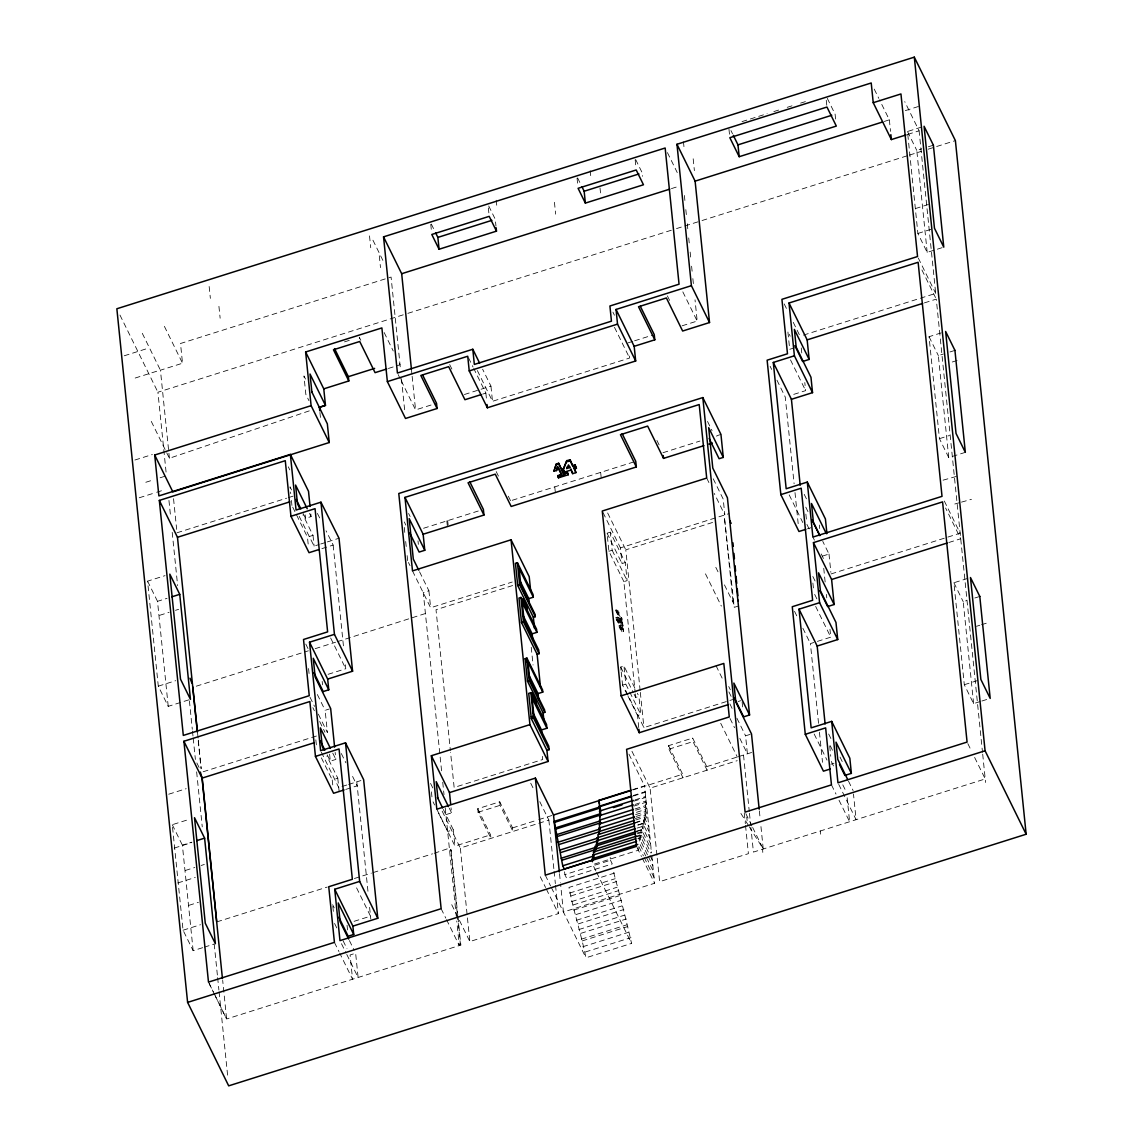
<?xml version="1.0" encoding="UTF-8"?>
<svg xmlns="http://www.w3.org/2000/svg" width="1143" height="1143" viewBox="0 0 1143 1143"><rect width="100%" height="100%" fill="white"/><g stroke="black" fill="none" stroke-linecap="round" stroke-linejoin="round"><path stroke-width="0.75" stroke-dasharray="5 3.75" d="M151.276 421.396L169.421 458.257L310.982 410.294M742.021 121.615L767.139 113.686M773.84 111.571L780.54 109.457M787.227 107.342L793.928 105.227M800.629 103.113L807.329 101.013M124.244 355.787L146.461 348.772M905.327 110.628L920.244 105.913M671.427 188.609L678.213 186.466M884.296 121.444L889.354 119.844L879.538 99.884M942.118 247.674L927.187 252.374L917.886 233.472L907.485 131.502L922.415 126.802M135.188 378.033L157.405 371.018M169.421 458.257L160.434 370.189L182.523 363.231L180.508 343.5L391.077 277.063L400.564 369.989M907.685 134.417L919.101 130.816L904.742 101.641M927.187 252.374L916.786 150.419L921.758 148.847M928.402 146.761L933.374 145.19M166.064 472.045L157.92 392.22L406.165 313.896M407.865 313.353L674.827 229.129M676.527 228.586L700.33 221.085M702.031 220.542L907.771 155.619M909.471 155.091L921.372 151.333M928.173 149.19L934.974 147.047M936.674 146.504L955.391 140.603M344.514 341.857L351.087 339.785M388.391 368.46L400.036 364.788L398.521 361.717M915.314 208.612L930.245 203.897M134.874 460.029L152.333 454.528M917.886 233.472L932.817 228.757M145.818 482.275L153.762 479.774M160.106 477.774L168.05 475.274M401.207 380.719L415.566 409.908L436.54 403.293M464.401 394.506L490.947 386.12L482.632 369.232M628.05 342.871L632.965 341.314M634.594 340.8L652.624 335.113M682.114 325.812L697.187 321.054L695.03 299.823M139.232 497.776L155.105 492.776M156.691 492.276L161.449 490.776M482.646 394.121L485.861 393.106L473.774 368.532M477.374 370.575L492.49 401.293L629.593 358.045L629.079 352.987M177.022 532.767L286.593 498.191M288.279 497.662L293.337 496.062M803.458 335.113L935.688 293.394L919.101 130.816M924.373 302.895L936.274 299.137L982.509 752.38M794.571 347.772L789.699 349.315L787.87 331.47L790.213 336.199M303.209 513.621L305.538 518.351L311.096 516.593L310.753 513.221M188.852 699.845L168.221 706.36L158.291 686.171L147.576 581.158L165.035 575.643M965.335 452.342L948.747 457.571L939.446 438.669L929.045 336.714L943.961 331.999M308.167 544.025L307.453 537.096L313.011 535.338L302.924 514.85M793.742 394.378L805.629 390.635L804.801 382.562M299.18 516.307L314.096 546.097L319.083 544.525M320.74 543.997L325.726 542.425M327.384 541.911L339.014 538.239M321.897 548.626L333.156 545.082L326.069 530.823M168.221 706.36L157.505 601.332L167.035 598.332M948.747 457.571L938.346 355.616L943.318 354.044M949.962 351.958L954.934 350.387M423.567 528.266L478.274 511.007M512.278 500.277L634.079 461.843M662.969 452.728L699.945 441.055M720.947 434.44L716.761 435.754L717.19 439.998M952.29 362.002L957.262 360.431M159.577 615.334L169.107 612.334M175.451 610.333L178.622 609.333M623.864 581.658L608.905 551.269L607.062 533.195L610.305 532.167L625.264 562.556L627.107 580.63L623.864 581.658L635.137 692.172M419.552 571.786L428.911 590.802L423.267 592.588L441.841 773.397M939.446 438.669L949.39 435.526M158.291 686.171L175.751 680.671M608.905 551.269L612.148 550.24L610.305 532.167M412.494 570.9L430.64 607.762L512.221 582.03M625.264 562.556L622.021 563.585L620.42 547.883L729.034 513.621M512.635 585.545L436.012 609.719L450.371 750.508M640.151 690.629L625.793 549.84L714.546 521.837M196.296 686.186L308.381 650.81M315.182 648.667L335.556 642.237M337.256 641.709L425.41 613.52M328.084 674.313L345.772 668.741L345.043 661.668M807.458 528.809L810.858 527.737M620.92 620.678L620.635 617.906L621.635 617.591L623.049 625.935L622.063 626.25L615.763 610.076L618.806 611.262L619.092 613.219L616.977 612.662L619.092 613.219M615.934 611.762L616.92 611.448L616.749 609.762M615.763 610.076L618.806 611.262M615.934 617.634L617.491 617.149L619.892 618.334L618.349 618.82L615.934 617.634L620.42 629.75L621.963 629.264L621.806 627.736L620.263 628.221L620.42 629.75M318.326 714.118L327.398 732.549L325.126 710.303L329.284 708.989M616.134 619.563L617.677 619.077L617.491 617.149M616.32 620.22L617.877 619.763L621.963 629.264M622.349 619.049L621.349 619.363L622.063 626.25M617.506 620.82L620.149 620.878L620.378 623.006L618.82 623.492L617.506 620.82L620.149 620.878M822.503 556.084L829.004 554.041L822.76 541.368M621.635 617.591L621.921 620.363L619.549 621.249L622.021 631.75L623.564 631.265L623.335 628.979L621.563 625.45L621.092 620.763L616.977 612.662M621.078 622.235L622.078 621.921L616.92 611.448M621.335 624.792L622.335 624.478L622.078 621.921M619.063 625.778L620.606 625.292M620.02 625.935L621.563 625.45M619.22 627.321L620.763 626.821M621.792 629.464L623.335 628.979M203.154 771.754L317.183 735.778M831.032 573.957L960.149 533.209L942.761 497.891M738.449 606.033L734.263 607.347L724.391 517.165L733.092 602.447M948.819 542.511L960.72 538.753L945.604 508.035M168.693 794.214L186.152 788.699M621.049 670.327L620.72 667.041L623.964 666.012L636.565 691.615M327.212 754.866L330.313 761.167L335.871 759.423L335.142 752.408M202.668 947.676L193.153 950.676L183.051 930.216L172.279 824.703L189.738 819.188M627.278 694.715L622.564 685.114L625.807 684.086L623.964 666.012M980.237 701.531L973.607 703.631L964.306 684.728L953.905 582.759L968.821 578.058M332.742 784.927L332.227 779.912L337.771 778.169L326.912 756.095M342.014 786.513L346.943 784.955M348.586 784.441L360.902 780.555M634.094 694.244L635.665 697.43L638.923 696.416L637.351 693.215M345.715 789.442L357.202 785.827L351.158 773.525M818.545 723.333L810.416 643.58L830.775 637.165L829.961 629.236M193.153 950.676L182.38 845.163L191.91 842.162M174.265 848.077L191.724 842.562M973.607 703.631L963.206 601.675L966.521 600.618M974.808 598.003L979.794 596.432M638.737 727.548L637.508 715.504L640.766 714.475L638.923 696.416M185.295 870.48L194.824 867.48M201.168 865.48L204.34 864.465M625.778 690.715L643.923 727.591L732.692 699.573M738.064 701.531L740.65 700.716M976.493 626.307L979.808 625.25M981.466 624.735L986.438 623.164M177.822 882.953L195.282 877.438M445.927 814.63L451.556 812.859L451.042 807.787M668.584 745.665L682.642 774.24L683.014 777.783L668.941 749.194L668.584 745.665L692.658 738.064L706.731 766.639L707.088 770.182L693.029 741.607L692.658 738.064M477.731 808.73L490.576 834.847L490.947 838.376L478.088 812.273L477.731 808.73L499.734 801.8L512.578 827.903L512.936 831.432L500.091 805.329L499.734 801.8M668.941 749.194L693.029 741.607M478.088 812.273L500.091 805.329M188.852 905.356L198.382 902.356M739.85 738.449L747.408 753.808L745.579 735.821L751.508 733.949M443.298 809.444L453.285 829.718L447.642 831.504L437.669 811.216M183.051 930.216L200.511 924.716M964.306 684.728L979.222 680.014M632.751 789.613L644.566 785.884L651.524 852.778M436.812 809.215L454.957 846.077L490.576 834.847M512.578 827.903L537.139 820.145M538.782 819.631L551.883 815.502M632.908 789.942L682.642 774.24M706.731 766.639L736.821 757.152M738.492 756.623L751.865 752.408M216.841 921.887L327.227 887.068M354.401 878.496L371.375 873.138M373.075 872.595L432.525 853.835M434.211 853.307L449.342 848.163M449.613 850.735L451.171 850.249L450.699 849.292L457.329 914.271M555.527 885.382L558.413 913.614L469.859 941.546L460.329 848.035L548.869 820.102L539.796 801.672M656.939 855.207L650.096 788.156L737.192 760.681M633.165 795.542L644.995 791.813L645.381 792.599M633.408 796.014L645.224 792.285M635.037 799.871L645.181 796.671L645.952 798.257M633.751 801.2L645.566 797.471L644.995 791.813M635.065 804.415L645.209 801.214L646.538 803.915M633.936 806.058L645.752 802.329L645.181 796.671M635.037 808.958L645.166 805.758L647.124 809.73M635.665 810.23L645.795 807.029L645.209 801.214M981.894 701.016L986.866 699.445M204.268 947.176L213.784 944.175M636.451 812.33L644.895 809.658L647.71 815.388M635.622 814.602L645.752 811.416L645.166 805.758M636.237 816.388L644.681 813.73L648.281 821.045M635.337 818.517L645.466 815.316L644.895 809.658M635.794 819.988L644.252 817.316L648.853 826.689M635.122 822.589L645.266 819.388L644.681 813.73M635.051 822.946L643.495 820.274L649.438 832.347M637.751 824.989L642.823 823.389L650.01 838.005M638.065 825.103L644.823 822.974L644.252 817.316M830.861 764.224L834.019 763.238M637.08 828.104L644.066 825.932L643.495 820.274M636.637 831.175L643.395 829.046L642.823 823.389M636.565 831.533L641.623 829.932L651.167 849.32M354.073 921.329L370.503 916.157L355.387 885.439M637.222 833.018L640.594 831.947L650.967 853.021M637.651 833.761L642.723 832.161L642.152 826.503L650.596 843.663M636.537 836.133L639.923 835.062L649.31 854.15M637.094 836.733L642.152 835.133L641.623 829.932M637.794 838.676L641.166 837.605L640.594 831.947M610.476 860.25L612.277 863.894L566.671 878.295L564.871 874.638L610.476 860.25L610.191 857.421M614.577 873.052L568.971 887.439C573.529 911.214 581.201 934.088 585.945 957.791L631.55 943.404C625.935 918.615 619.577 894.026 612.848 869.552M569.543 893.097L615.148 878.71M570.957 895.955L616.563 881.567M571.529 901.613L617.134 887.225M573.172 904.956L618.777 890.568M458.814 944.618L460.372 944.118L457.5 916.029M651.839 855.864L654.625 883.253L563.428 912.028L560.584 884.139M457.972 916.986L460.843 945.075L226.557 1018.999L213.984 993.338M573.7 910.142L619.306 895.755M575.901 914.6L621.492 900.213M576.472 920.258L622.078 905.87M578.272 923.901L623.878 909.514M578.844 929.559L624.449 915.172M580.73 933.374L626.321 918.986M581.316 939.189L626.921 924.801M582.173 940.932L627.778 926.544M582.773 946.747L628.364 932.359M585.345 951.99L630.95 937.603M943.075 480.174L959.706 475.474M954.805 504.006L959.791 502.591M961.449 502.134L971.436 499.32M740.907 813.445L748.351 825.289M749.294 826.775L763.238 848.992L760.767 824.76M621.806 627.736L623.564 631.265M620.263 628.221L622.021 631.75M317.411 513.421L319.783 518.165M172.279 824.703L182.38 845.163M907.485 131.502L916.786 150.419M874.238 89.125L878.781 98.341M918.3 258.061L935.688 293.394M921.915 269.948L935.517 297.594M827.303 98.369L835.104 114.214L835.619 119.286M929.045 336.714L938.346 355.616M953.905 582.759L963.206 601.675M730.963 130.588L732.52 133.76M784.198 303.924L787.213 310.067M793.271 322.355L799.314 334.642M790.513 359.916L805.629 390.635M967.835 743.622L971.621 751.294M974.636 757.438L985.223 778.94L753.423 852.092L750.894 827.375M667.426 152.605L677.256 172.579M770.139 366.331L771.654 369.418M776.94 380.162L785.255 397.064L794.099 483.732M804.215 494.347L807.244 500.491M635.708 159.606L642.252 172.907L642.609 176.293M805.772 507.149L808.887 513.478M806.915 524.394L810.03 530.738M812.887 537.081L814.402 540.153M821.203 553.984L824.989 561.67M789.199 494.89L802.8 522.537M682.828 291.865L697.187 321.054M812.844 576.472L815.959 582.801M814.673 594.389L817.002 599.132M667.398 295.894L670.498 302.195M815.659 606.433L830.775 637.165M707.517 421.438L712.046 430.668M794.542 611.334L797.557 617.477M802.857 628.221L810.416 643.58M577.615 177.937L580.515 183.852M713.218 478.788L723.219 499.105L724.833 514.936L714.261 493.433M706.703 478.074L708.974 482.689M828.675 734.02L831.69 740.164M840.005 757.066L843.034 763.21M848.52 781.212L853.135 790.585M830.289 745.765L832.59 750.451M612.934 312.153L614.434 315.225M831.275 761.424L834.347 767.667M842.791 784.827L846.634 792.628M614.477 327.312L629.593 358.045M814.159 734.006L827.018 760.124M838.719 784.355L856.107 819.688L853.478 793.999M831.461 784.87L836.004 794.085M839.019 800.229L849.606 821.731L847.163 797.771M656.911 440.426L659.182 445.041M715.804 567.328L718.947 573.715M724.448 584.887L733.949 604.19M705.474 573.843L721.347 606.104M820.603 834.176L820.388 830.947M728.734 686.529L730.306 689.729M716.061 665.783L722.862 679.614M728.905 691.901L731.177 696.501M488.733 205.983L495.276 219.285L495.962 226.057M729.877 703.902L733.02 710.289M736.949 718.261L745.579 735.821M730.034 718.476L734.563 727.691M720.719 723.29L737.349 757.08M607.647 512.978L625.793 549.84M603.033 512.564L620.42 547.883M745.865 813.659L751.908 825.946M752.665 827.475L763.238 848.992M607.062 533.195L622.021 563.585M762.781 852.407L762.581 849.192M612.148 550.24L627.107 580.63M431.325 224.099L434.954 231.486M617.963 612.348L621.921 620.363M622.335 624.478L623.049 625.935M618.349 618.82L620.378 623.006M468.487 357.788L473.016 367.003M620.72 667.041L633.308 692.644M625.807 684.086L628.964 690.486M629.75 692.087L640.766 714.475M628.064 696.316L637.508 715.504M449.685 364.588L451.999 369.318M496.205 471.588L499.234 477.745M508.306 496.205L510.578 500.805M631.965 751.294L650.096 788.156M628.936 754.109L644.723 786.198M372.947 240.201L384.277 263.247M650.024 855.407L652.267 860.179M647.452 854.85L639.008 837.705L639.609 843.505L645.752 856.007M648.224 856.407L652.853 865.822M646.524 857.579L653.439 871.638M638.866 846.62L643.423 855.864M644.181 857.407L654.039 877.453M384.162 332.542L393.235 350.972M637.108 847.663L641.466 856.493M642.237 858.079L654.625 883.253M398.178 374.575L400.45 379.19M360.831 340.314L359.288 337.199L359.588 340.057M595.86 870.88L592.76 864.594L638.365 850.206L637.765 844.391M596.632 872.466L631.55 943.404M408.608 513.464L410.123 516.536M404.322 521.965L405.879 525.123M530.738 783.226L534.51 790.913M408.451 562.47L410.023 565.642M305.495 379.062L303.952 375.933L305.838 394.378L308.924 400.65M545.282 875.167L550.569 885.925M551.326 887.454L585.945 957.791M540.268 876.752L545.568 887.497M546.325 889.04L558.413 913.614M288.307 466.83L289.808 469.902M309.539 513.436L311.096 516.593M449.256 808.172L451.556 812.859M291.579 489.961L290.022 486.818L290.722 493.633M430.568 783.426L432.868 788.113M292.708 507.135L307.453 537.096M442.184 811.173L460.329 848.035M433.054 801.857L434.597 804.972M330.656 638.023L345.772 668.741M451.728 904.685L469.859 941.546M164.392 326.355L182.523 363.231M460.372 944.118L460.843 945.075M441.141 908.699L445.756 918.072M446.527 919.629L459.286 945.575L456.771 920.987M305.781 644.081L308.81 650.224M142.289 333.327L160.434 370.189M317.368 694.544L325.126 710.303M341.328 753.566L345.872 762.781M310.01 697.216L314.539 706.431M119.958 315.068L157.92 392.22M312.868 707.674L314.382 710.746M319.683 721.504L324.969 732.249M332.756 753.108L335.871 759.423M321.354 752.223L338.728 787.541M321.369 757.838L332.227 779.912M332.656 904.699L334.213 907.842M349.429 940.603L354.087 950.076M334.57 923.444L336.899 928.173M343.1 940.789L346.986 948.661M341.486 943.704L346.015 952.919M346.772 954.448L358.116 977.494L355.63 953.219L350.087 954.976L352.558 979.237L339.714 953.133M334.428 942.375L338.957 951.59M147.576 581.158L157.505 601.332M196.853 762.938L199.111 767.524M209.24 983.652L214.527 994.396M215.284 995.939L226.614 1018.985L222.685 980.351M208.483 982.108L213.198 991.738M617.82 611.576L618.106 613.534M982.694 754.151L985.58 782.484M889.354 119.844L890.526 131.359M826.26 100.27L826.789 105.356M829.004 554.041L830.861 572.3M801.272 347.986L801.957 354.744M819.331 525.066L819.688 528.552M823.746 568.271L825.16 582.201M826.403 594.389L826.76 597.86M829.704 745.922L830.747 756.252M805.858 514.121L806.386 519.265M812.887 583.03L813.387 587.916M794.999 492.576L798.257 524.423M819.445 732.192L822.517 762.31M728.963 129.23L729.663 136.003M693.187 158.791L694.387 170.636M759.352 810.916L760.066 817.831M742.121 701.959L742.636 706.917M683.443 141.675L684.3 150.147M743.521 755.037L749.279 811.501M749.451 813.259L750.722 825.617M684.386 195.482L684.914 200.782M685.829 209.626L686.357 214.927M687.272 223.771L687.986 230.857M688.715 237.93L689.429 245.002M690.158 252.074L690.872 259.147M691.601 266.219L692.144 271.534M692.858 278.606L693.401 283.907M746.75 817.031L747.122 820.56M744.264 813.087L745.35 823.674M745.522 825.432L748.408 853.664L659.64 881.667L657.125 856.979M635.165 159.82L636.022 168.292M600.004 187.923L600.875 196.382M590.188 170.65L591.045 179.122M640.323 692.387L643.923 727.591M635.308 693.93L635.665 697.43M577.058 178.151L577.744 184.923M618.606 621.363L618.82 623.492M639.923 835.062L640.494 840.719M621.221 671.97L622.564 685.114M600.661 472.388L601.232 478.045M554.441 202.297L555.641 214.155M554.769 486.875L555.355 492.519M496.219 200.239L497.076 208.712M564.585 871.809L564.871 874.638M559.513 873.681L560.399 882.396M488.347 207.897L489.033 214.67M531.238 647.295L533.052 664.997M542.368 756.352L542.696 759.524L454.142 787.47L450.556 752.265M548.869 820.102L553.912 869.509M554.098 871.266L555.355 883.61M490.947 386.12L492.49 401.293M485.861 393.106L486.532 399.636M430.768 224.314L431.454 231.086M447.685 520.651L448.127 524.894M446.827 520.922L447.399 526.58M411.423 369.232L411.951 374.533M412.137 376.304L415.566 409.908M428.911 590.802L430.64 607.762M453.285 829.718L454.957 846.077M451.171 850.249L457.8 915.229M401.45 378.647L404.979 413.266M417.995 540.853L418.352 544.354M442.741 782.269L444.013 794.671M445.241 807.872L456.6 919.229M379.29 255.761L380.505 267.619M431.425 791.87L432.125 798.614M404.265 527.423L404.808 532.709M405.694 541.511L406.236 546.797M407.137 555.612L407.68 560.884M369.518 235.901L370.732 247.745M319.926 412.437L320.769 420.753M333.156 545.082L343.6 647.538M356.802 781.841L368.16 893.255M369.603 907.342L370.789 919.001M313.011 535.338L314.096 546.097M337.771 778.169L339.142 791.513M305.181 514.879L305.538 518.351M322.183 681.414L322.526 684.8M329.598 754.166L330.313 761.167M347.043 925.187L347.529 929.916M291.422 500.448L291.936 505.563M308.567 668.541L309.081 673.656M315.839 739.864L316.368 744.979M332.827 906.399L333.356 911.514M218.927 306.353L220.142 318.211M209.155 286.493L210.369 298.352M197.582 733.12L198.125 738.421M198.296 740.178L201.182 768.41M173.536 498.691L176.665 529.366M198.253 740.935L201.097 768.796M168.95 500.434L170.578 516.393M172.207 532.367L177.636 585.587M189.409 700.902L192.295 729.277M192.481 731.049L193.024 736.378M193.21 738.149L195.382 759.438M196.639 771.854L202.254 826.846M214.198 943.932L217.456 975.865M217.641 977.636L218.899 990.052M219.085 991.824L227.957 1078.749"/><path stroke-width="1.5" d="M557.284 467.544L556.541 470.559L553.969 471.116L556.298 464.015L558.684 463.258L563.899 474.416L567.471 472.573L563.828 473.716M556.541 470.559L557.698 466.387M553.969 471.116L556.298 464.015M575.929 472.616L574.129 467.916L575.929 472.616L572.686 473.645L570.886 468.93L571 470.03L564.371 472.116L563.17 469.673L566.799 460.629L570.2 459.9L573.043 466.558L575.215 465.873L575.1 464.787L572.929 465.472M563.17 469.673L566.799 460.629M566.785 468.544L568.485 464.915L569.8 467.587L566.785 468.544L566.671 467.444L569.685 466.501L569.8 467.587M319.754 410.766L319.397 407.308L325.469 405.394L323.769 388.849L305.638 351.987L381.891 327.927L387.363 381.605L405.508 418.467L437.069 408.508L436.54 403.293L422.596 374.947M914.314 57.15L116.857 308.767L187.609 1002.397L228.686 1085.85L1026.143 834.233L955.391 140.603L914.314 57.15L985.08 750.78L1026.143 834.233M383.534 236.858L665.155 148.004L679.056 284.193L609.905 305.995L611.448 321.169L474.345 364.431L472.802 349.258L397.421 373.047L383.534 236.858L401.679 273.72L411.423 369.232M387.363 381.605L467.73 356.245L469.23 370.918L487.361 407.78L635.679 360.988L634.179 346.315L654.796 339.814L638.523 306.753L666.383 297.966L682.642 331.027L709.532 322.54L691.401 285.679L676.97 144.275L871.223 82.982L873.223 102.699L891.369 139.575L906.056 134.931M496.133 227.757L496.476 231.143L439.069 249.245L437.869 237.401L491.89 220.342M585.359 203.097L578.087 188.309L636.194 169.978L643.466 184.766L585.359 203.097L584.159 191.238L638.937 173.95M739.192 156.705L729.834 137.689L826.96 107.042L836.319 126.073L739.192 156.705L737.978 144.861L831.761 115.272M873.223 102.699L900.955 93.955L917.543 256.532L781.926 299.323L787.484 353.773L767.124 360.188L780.84 494.633L798.971 531.495L805.758 529.352M401.679 273.72L669.727 189.152M709.532 322.54L695.115 181.137L882.596 121.987M323.769 388.849L348.801 380.962L348.358 376.676L374.633 368.389M386.72 368.989L375.075 372.661L359.731 341.486L333.456 349.772L348.801 380.962M310.053 506.463L308.51 491.276L290.365 454.414L158.877 495.905L154.705 455.014L311.11 405.665L305.638 351.987M635.679 360.988L617.534 324.126L616.048 309.453L691.401 285.679M319.397 407.308L325.469 405.394L310.024 374.018L311.91 392.463M469.23 370.918L617.534 324.126M311.682 391.62L327.341 423.839L329.255 442.527L172.85 491.876L154.705 455.014M481.032 394.635L464.93 399.721L448.67 366.66L420.81 375.447L437.069 408.508M290.951 516.279L315.054 508.664L327.627 631.879L303.524 639.48L309.253 695.687L183.309 735.42L159.334 500.42L285.279 460.686L290.951 516.279L309.039 552.683L318.683 549.64M789.013 303.009L918.129 262.276L942.018 496.348L812.887 537.081L807.287 482.089L786.17 488.747L773.297 362.445L794.399 355.787L789.013 303.009L807.158 339.871L809.144 359.431L802.643 361.488L794.871 345.686M197.368 732.22L177.479 537.281L289.808 501.848M807.158 339.871L922.672 303.424M313.896 672.641L323.212 691.558L328.77 689.8L327.67 679.085L352.587 671.212L339.014 538.239L320.954 502.177L296.051 510.035L290.365 454.414M709.103 438.383L719.104 458.714L723.29 457.4L720.947 434.44L702.816 397.578L398.778 493.505L441.141 908.699L339.971 940.632L334.728 889.268L359.645 881.41L345.515 742.821L320.597 750.68L309.524 642.209L334.442 634.351L320.954 502.177M530.581 590.074L529.209 576.672L511.064 539.796L412.494 570.9L404.993 497.376L699.202 404.551L706.703 478.074L602.275 511.021L621.135 695.844L639.266 732.706L728.005 704.702M556.37 464.715L558.684 463.258M566.914 461.715L570.3 461L573.043 466.558M800.2 485.261L791.427 399.307L812.53 392.649L810.973 377.29L796.2 347.258L794.371 329.413L809.144 359.431M574.243 469.001L576.415 468.316L575.1 464.787M171.793 596.832L179.737 594.331L169.807 574.143L180.508 679.156L190.452 699.345L179.737 594.331M567.471 472.573L568.257 474.745L558.498 477.817L557.698 475.659L561.642 474.416L558.356 467.73M557.77 476.36L561.642 474.416M560.056 476.602L564.928 475.059M409.78 533.052L419.138 552.069L424.782 550.283L423.139 534.238L483.946 515.05L483.375 509.392L469.759 481.717M622.135 433.64L635.751 461.315L636.337 466.973L511.164 506.463L495.276 474.174L468.059 482.76L483.946 515.05M636.337 466.973L620.449 434.683L647.652 426.096L663.54 458.386L703.888 445.656M708.931 444.07L712.289 442.998M529.295 603.775L528.766 598.632L533.324 597.203L533.038 594.474L517.408 562.699L515.45 563.313L517.708 585.473L533.352 617.263L534.467 628.264M780.84 494.633L801.2 488.204L812.63 600.289L792.27 606.719L805.286 734.306L823.431 771.168L830.218 769.025M517.708 585.473L519.665 584.859L517.408 562.699M532.681 639.137L532.138 633.836L536.896 632.336L536.581 629.221L520.951 597.432L518.993 598.046L521.494 622.506L537.124 654.296L540.468 686.986M523.051 599.061L522.637 601.547L523.051 599.061L527.137 607.362L526.723 609.862M523.88 601.618L524.923 604.347M525.594 604.533L526.652 607.276M525.751 606.061L526.866 607.204M533.352 617.263L535.295 616.649L535.067 614.362L520.865 585.487L519.108 568.328L533.324 597.203M521.494 622.506L523.437 621.892L520.951 597.432M315.454 756.409L339.057 748.951L352.358 879.281L328.741 886.739L334.428 942.375L208.483 982.108L183.909 741.264L309.853 701.531L315.454 756.409L333.585 793.271L344.072 789.97M813.459 542.625L942.575 501.891L967.078 742.078L837.962 782.826L831.69 721.376L811.144 727.862L799.028 609.176L819.588 602.69L813.459 542.625L831.604 579.501L834.147 604.518L827.646 606.562L819.86 590.731M537.124 654.296L539.082 653.682L538.696 649.981L524.094 620.306L522.294 602.647L536.896 632.336M543.825 719.904L543.111 712.903L527.466 681.114L525.18 658.639L526.909 658.097L542.554 689.886L542.768 692.087L538.01 693.587L538.61 699.545M314.368 742.693L202.054 778.126L222.442 978.608M831.604 579.501L947.118 543.039M527.466 681.114L529.209 680.571L526.909 658.097M541.768 732.949L541.468 729.963L546.911 728.248L546.525 724.476L530.881 692.687L528.723 693.372L531.295 718.604L546.926 750.38L548.068 761.481L449.499 792.585L450.699 804.401M532.281 693.044L531.866 695.544L532.281 693.044L536.367 701.359L535.953 703.859M533.109 695.616L534.152 698.344M535.053 698.473L535.881 701.273M543.111 712.903L544.84 712.346L544.597 709.96L529.795 679.885L527.98 662.011L542.768 692.087M531.209 716.918L533.938 716.047L532.109 698.173L546.911 728.248M531.295 718.604L533.467 717.918L530.881 692.687M559.327 871.938L553.526 814.988L535.381 778.112L436.812 809.215L431.354 755.723L529.923 724.619L511.064 539.796M621.135 695.844L723.819 663.44L729.277 716.947L626.593 749.337L636.494 846.391L545.282 875.167L535.381 778.112M196.667 840.648L204.611 838.148L194.51 817.688L205.269 923.215L215.37 943.675L204.611 838.148M825.117 723.99L817.174 646.052L837.733 639.566L835.976 622.435L820.388 590.745L818.559 572.829L834.147 604.518M546.926 750.38L549.097 749.694L548.74 746.136L533.938 716.047M723.29 457.4L708.674 427.682L712.789 468.087L727.419 497.791L749.565 714.975L743.65 716.847L734.22 697.701M805.286 734.306L825.646 727.877L831.461 784.87L745.107 812.116L702.816 397.578M631.708 796.557L599.618 806.672L598.975 800.271L631.065 790.156M553.526 814.988L629.522 790.999M633.351 800.4L599.575 811.059L599.961 811.859L599.389 806.201L631.479 796.071M599.775 807.001L554.169 821.388L562.742 865.794L564.299 868.98L593.017 859.922M554.641 822.331L600.246 807.944L599.389 806.201M613.477 807.587L621.921 804.929M555.227 827.989L600.818 813.602M555.769 829.104L601.375 814.716M633.351 809.487L599.575 820.145L600.189 821.417L599.604 815.602L633.379 804.943M556.341 834.761L600.261 820.903M557.212 836.505L601.118 822.66M633.065 813.387L599.289 824.046L599.718 828.289M599.518 832.361L599.075 828.118L634.551 816.931M557.798 842.32L600.018 828.989M598.932 834.533L598.646 831.704L634.108 820.517M558.898 844.548L599.432 831.747M635.051 822.946L597.889 834.661L598.318 838.905M597.646 842.02L597.217 837.776L634.379 826.046M559.47 850.192L598.318 837.948M635.394 828.632L596.546 840.891L597.117 846.549L596.032 844.32L636.565 831.533M560.641 852.578L597.803 840.862M635.522 833.547L594.989 846.334L595.274 849.163M561.213 858.236L596.689 847.049M636.537 836.133L594.317 849.449L594.603 852.278M338.857 917.3L348.172 936.231L353.73 934.474L352.873 926.13L377.79 918.272L363.645 779.683L345.515 742.821M562.156 860.15L595.932 849.492M635.637 838.762L593.403 852.092L593.86 856.45M831.69 721.376L849.835 758.238L851.378 773.368L844.877 775.411L839.505 764.496M593.117 859.55L592.674 855.193L636.58 841.348M562.742 865.794L593.131 856.207M637.765 844.391L592.174 858.779L592.46 861.693M187.609 1002.397L985.08 750.78M536.096 701.202L532.309 694.644M733.306 135.345L737.978 144.861M794.399 355.787L812.53 392.649M676.97 144.275L695.115 181.137M773.297 362.445L791.427 399.307M807.287 482.089L825.417 518.951L826.918 533.567M826.303 533.61L811.487 503.506L813.416 522.351L819.645 535.024M812.001 519.822L819.802 535.667M819.588 602.69L837.733 639.566M799.028 609.176L817.174 646.052M581.973 186.809L584.159 191.238M640.309 306.267L654.253 334.599L654.796 339.814M729.734 520.551L731.149 523.408M851.378 773.368L836.019 742.15L837.776 759.366L847.763 779.655M616.048 309.453L634.179 346.315M737.835 599.918L738.378 601.032M749.565 714.975L733.877 683.071L735.806 702.045L751.508 733.949L759.181 809.187M496.476 231.143L489.204 216.356L431.797 234.472L439.069 249.245M575.215 465.873L576.415 468.316M567.542 473.273L568.257 474.745M563.056 468.587L564.371 472.116M558.756 463.958L563.899 474.416M557.77 467.101L561.713 475.117M557.698 475.659L558.498 477.817M435.683 232.958L437.869 237.401M472.802 349.258L479.603 363.088M519.794 580.401L528.766 598.632M519.665 584.859L535.295 616.649M523.08 600.646L527.366 609.648M522.908 615.091L532.138 633.836M523.437 621.892L539.082 653.682M598.975 800.271L599.446 803.8M525.18 658.639L526.737 661.826M599.604 815.602L600.146 816.716L599.575 811.059M528.666 674.599L538.01 693.587M529.209 680.571L544.84 712.346M599.075 828.118L599.861 829.704M532.509 695.344L536.596 703.645M598.646 831.704L599.661 833.776M597.217 837.776L598.461 840.319M532.895 712.546L541.468 729.963M533.467 717.918L549.097 749.694M529.923 724.619L548.068 761.481M592.674 855.193L594.003 857.907M334.542 348.615L348.358 376.676M404.993 497.376L423.139 534.238M424.782 550.283L409.18 518.593L413.309 559.113L418.767 570.2M311.11 405.665L329.255 442.527M431.354 755.723L449.499 792.585M307.21 508.706L295.58 485.061L297.494 503.806L299.809 508.535M448.485 806.615L436.212 781.655L437.926 798.514M296.237 499.42L300.88 508.892M437.483 797.471L442.541 807.872M334.442 634.351L352.587 671.212M309.524 642.209L327.67 679.085M328.77 689.8L313.253 658.268L315.154 677.027L330.67 708.56L334.613 747.136M330.427 748.379L320.354 727.877L322.255 746.636L323.812 749.779M320.226 740.678L324.883 750.137M359.645 881.41L377.79 918.272M159.334 500.42L177.479 537.281M334.728 889.268L352.873 926.13M353.73 934.474L338.214 902.941L340.114 921.687L348.658 939.032M192.753 686.929L197.396 731.363M183.909 741.264L202.054 778.126L200.368 772.068M216.684 921.572L202.082 777.226M571 470.03L572.686 473.645M189.995 678.185L191.895 683.1M524.094 601.547L525.137 604.276M533.324 695.544L534.367 698.273M890.868 134.645L891.369 139.575M663.254 455.557L663.54 458.386M638.923 729.263L639.266 732.706M570.2 459.9L570.314 461.029M569.528 459.772L569.643 460.858M600.246 807.944L600.675 812.187M599.575 820.145L600.004 824.389M525.809 604.476L525.966 606.004M487.032 404.522L487.361 407.78M732.949 542.825L733.277 546.34M733.935 553.398L734.435 558.698M735.092 565.756L735.578 571.043M736.078 576.329L736.735 583.387M737.235 588.688L737.892 595.732M933.374 145.19L924.073 126.273L934.474 228.243L943.775 247.145L933.374 145.19M954.934 350.387L945.632 331.47L956.034 433.44L965.335 452.342L954.934 350.387M979.794 596.432L970.478 577.529L980.88 679.485L990.195 698.402L979.794 596.432"/></g></svg>
